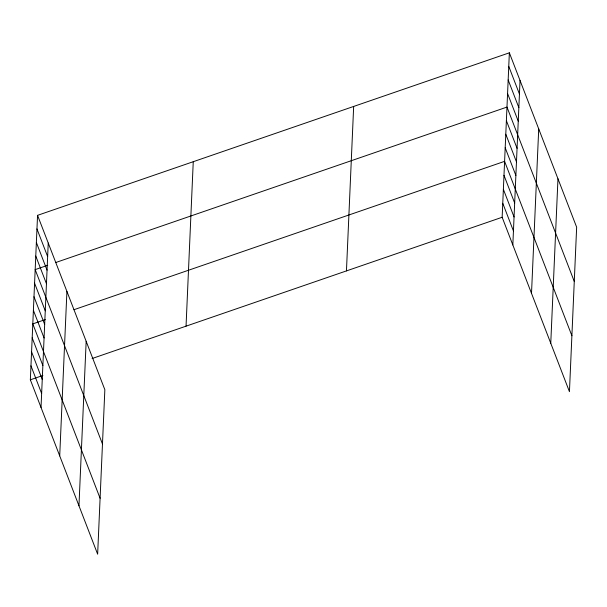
<?xml version="1.0" encoding="UTF-8"?>
<svg xmlns="http://www.w3.org/2000/svg" width="607" height="607" viewBox="0 0 607 607"><rect width="100%" height="100%" fill="white"/><g stroke="black" fill="none" stroke-linecap="round" stroke-linejoin="round"><path stroke-width="0.91" d="M37.558 215.341L104.852 389.732L97.644 554.191L30.35 379.8L37.558 215.341L509.356 52.809L576.65 227.2L569.442 391.659L502.148 217.268L509.356 52.809M41.026 407.472L48.234 243.02M59.714 455.895L66.914 291.436M78.963 505.775L86.164 341.316M186.046 326.164L193.254 161.705M346.453 270.904L353.661 106.445M512.832 244.94L520.032 80.481M531.512 293.356L538.72 128.896M550.761 343.243L557.97 178.784M47.703 265.297L35.176 269.614L102.469 444.005M55.761 262.52L506.982 107.075L574.275 281.473M45.328 319.57L32.801 323.888L100.094 498.279M73.963 309.707L504.599 161.348L571.893 335.739M30.35 379.8L42.877 375.483M92.089 358.532L502.148 217.268M508.765 66.375L519.44 94.047M508.165 79.942L518.848 107.614M507.573 93.508L518.249 121.188M506.382 120.649L517.065 148.32M505.79 134.215L516.466 161.887M505.199 147.782L515.874 175.453M503.985 175.324L514.668 203.004M503.378 189.308L514.053 216.98M502.763 203.284L513.439 230.963M36.959 228.907L47.642 256.586M36.367 242.474L47.043 270.153M35.775 256.048L46.451 283.719M34.584 283.181L45.259 310.852M33.992 296.747L44.668 324.426M33.393 310.314L44.076 337.993M32.186 337.864L42.869 365.535M31.572 351.84L42.255 379.519M30.965 365.824L41.64 393.495"/></g></svg>
